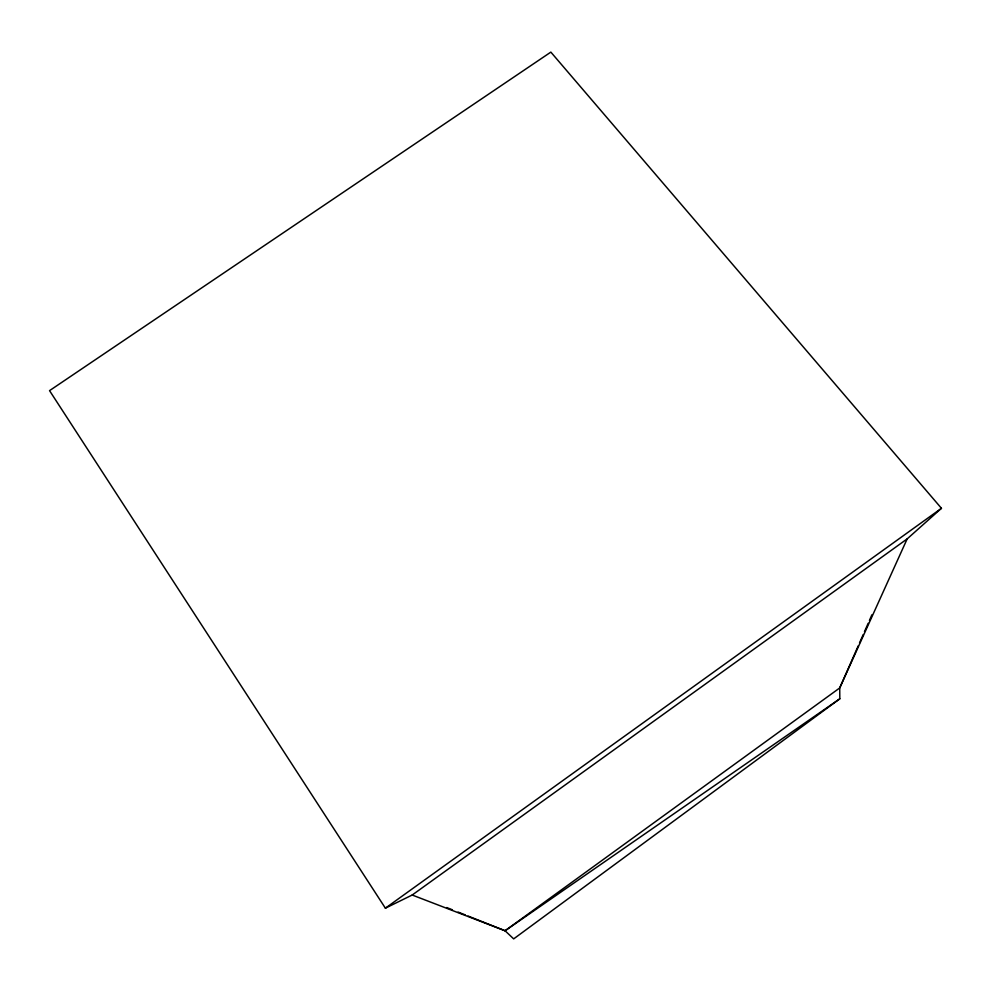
<?xml version="1.0" encoding="UTF-8"?>
<svg xmlns="http://www.w3.org/2000/svg" width="991" height="991" viewBox="0 0 991 991"><rect width="100%" height="100%" fill="white"/><g stroke="black" fill="none" stroke-linecap="round" stroke-linejoin="round"><path stroke-width="1.49" d="M858.28 645.76L839.724 687.952L839.811 698.804L513.672 938.886L505.076 930.76L468.062 916.043M859.519 642.948L863.235 634.5M864.474 631.688L868.19 623.252M869.429 620.44L871.894 614.804M907.161 538.906L839.724 687.952L505.076 930.76L412.194 895.022L385.388 908.177L49.55 390.64L550.847 52.114L941.45 508.296L907.161 538.906L412.194 895.022M385.388 908.177L941.45 508.296M505.076 930.76L839.811 698.804M446.718 907.545L452.404 909.812M458.102 912.079L465.225 914.904"/></g></svg>
